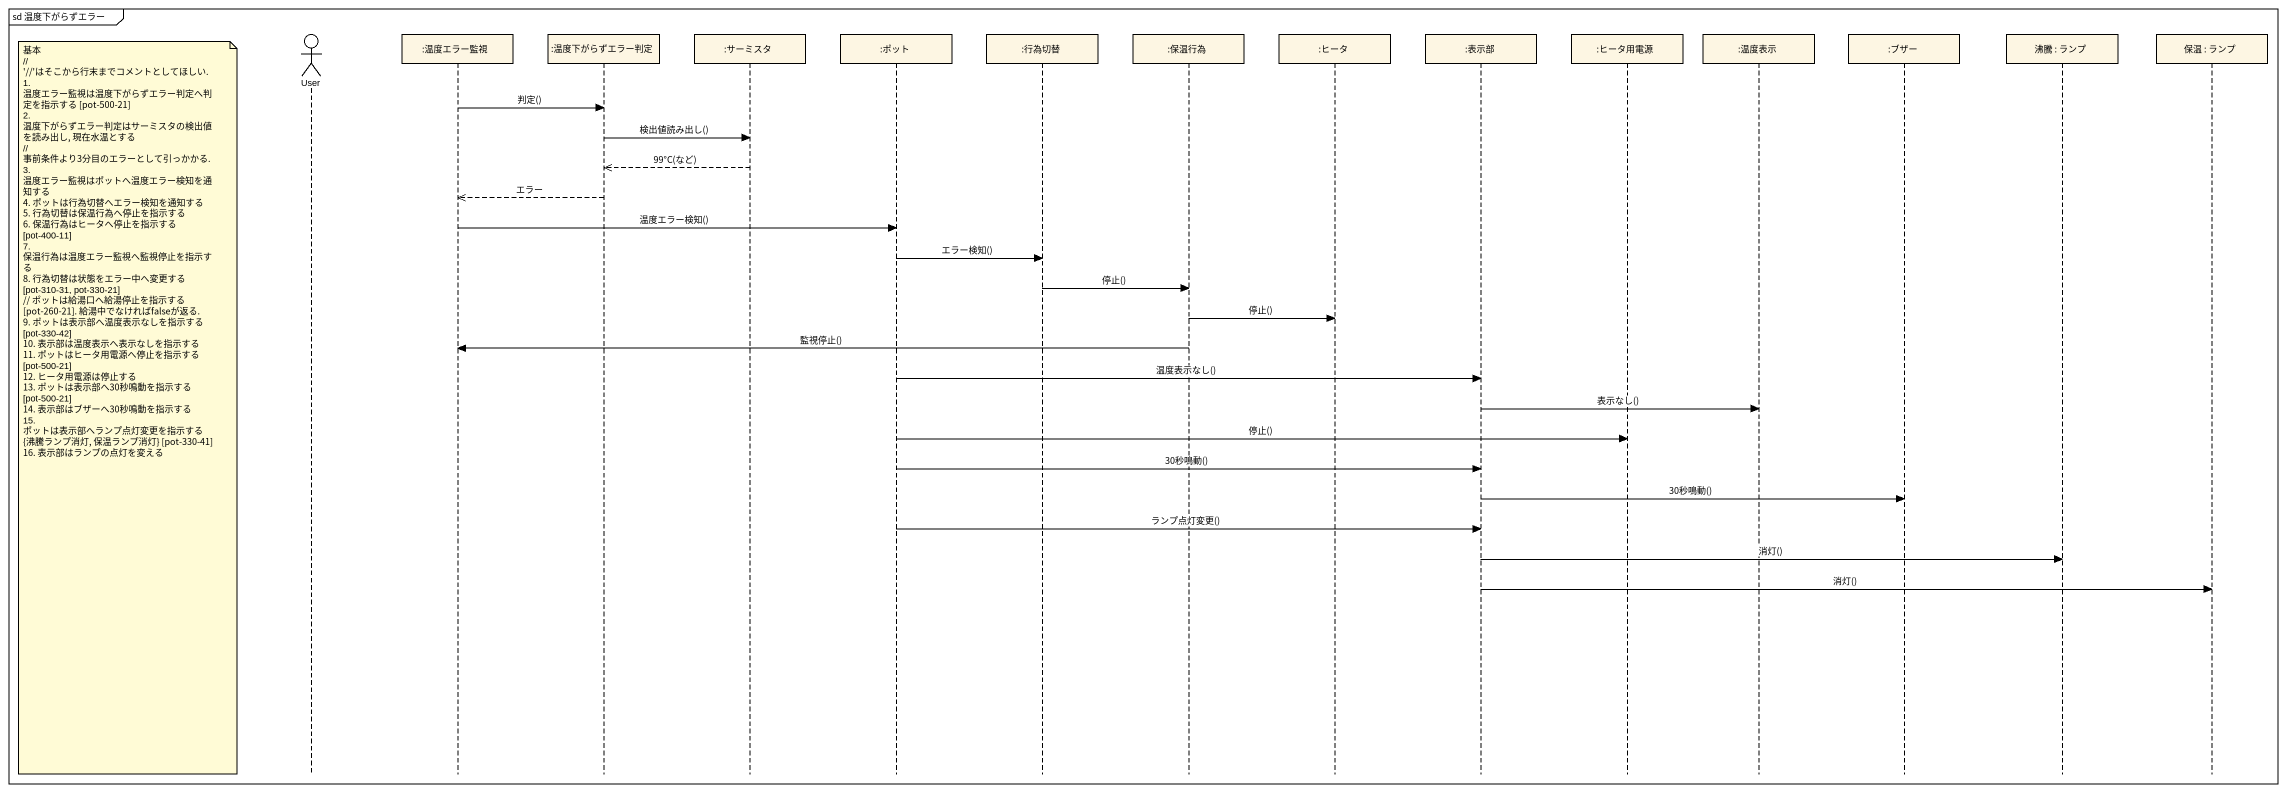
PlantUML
@startuml
mainframe sd 温度下がらずエラー
hide footbox
actor User
participant ":温度エラー監視" as 温度エラー監視
participant ":温度下がらずエラー判定" as 温度下がらずエラー判定
participant ":サーミスタ" as サーミスタ
participant ":ポット" as ポット
participant ":行為切替" as 行為切替
participant ":保温行為" as 保温行為
participant ":ヒータ" as ヒータ
participant ":表示部" as 表示部
participant ":ヒータ用電源" as ヒータ用電源
participant ":温度表示" as 温度表示
participant ":ブザー" as ブザー
participant "沸騰 : ランプ" as 沸騰
participant "保温 : ランプ" as 保温

温度エラー監視 -> 温度下がらずエラー判定 : 判定()
温度下がらずエラー判定 -> サーミスタ : 検出値読み出し()
サーミスタ -->> 温度下がらずエラー判定 : 99°C(など)
温度下がらずエラー判定 -->> 温度エラー監視 : エラー
温度エラー監視 -> ポット : 温度エラー検知()
ポット -> 行為切替 : エラー検知()
行為切替 -> 保温行為 : 停止()
保温行為 -> ヒータ : 停止()
保温行為 -> 温度エラー監視 : 監視停止()
ポット -> 表示部 : 温度表示なし()
note left of User
  基本
  ~// '~//'はそこから行末までコメントとしてほしい.
  1. 温度エラー監視は温度下がらずエラー判定へ判定を指示する [pot-500-21]
  2. 温度下がらずエラー判定はサーミスタの検出値を読み出し, 現在水温とする
  // 事前条件より3分目のエラーとして引っかかる.
  3. 温度エラー監視はポットへ温度エラー検知を通知する
  4. ポットは行為切替へエラー検知を通知する
  5. 行為切替は保温行為へ停止を指示する
  6. 保温行為はヒータへ停止を指示する [pot-400-11]
  7. 保温行為は温度エラー監視へ監視停止を指示する
  8. 行為切替は状態をエラー中へ変更する [pot-310-31, pot-330-21]
  // ポットは給湯口へ給湯停止を指示する [pot-260-21]. 給湯中でなければfalseが返る.
  9. ポットは表示部へ温度表示なしを指示する [pot-330-42]
  10. 表示部は温度表示へ表示なしを指示する
  11. ポットはヒータ用電源へ停止を指示する [pot-500-21]
  12. ヒータ用電源は停止する
  13. ポットは表示部へ30秒鳴動を指示する [pot-500-21]
  14. 表示部はブザーへ30秒鳴動を指示する
  15. ポットは表示部へランプ点灯変更を指示する {沸騰ランプ消灯, 保温ランプ消灯} [pot-330-41]
  16. 表示部はランプの点灯を変える
end note
表示部 -> 温度表示 : 表示なし()
ポット -> ヒータ用電源 : 停止()
ポット -> 表示部 : 30秒鳴動()
表示部 -> ブザー : 30秒鳴動()
ポット -> 表示部 : ランプ点灯変更()
表示部 -> 沸騰 : 消灯()
表示部 -> 保温 : 消灯()
@enduml
